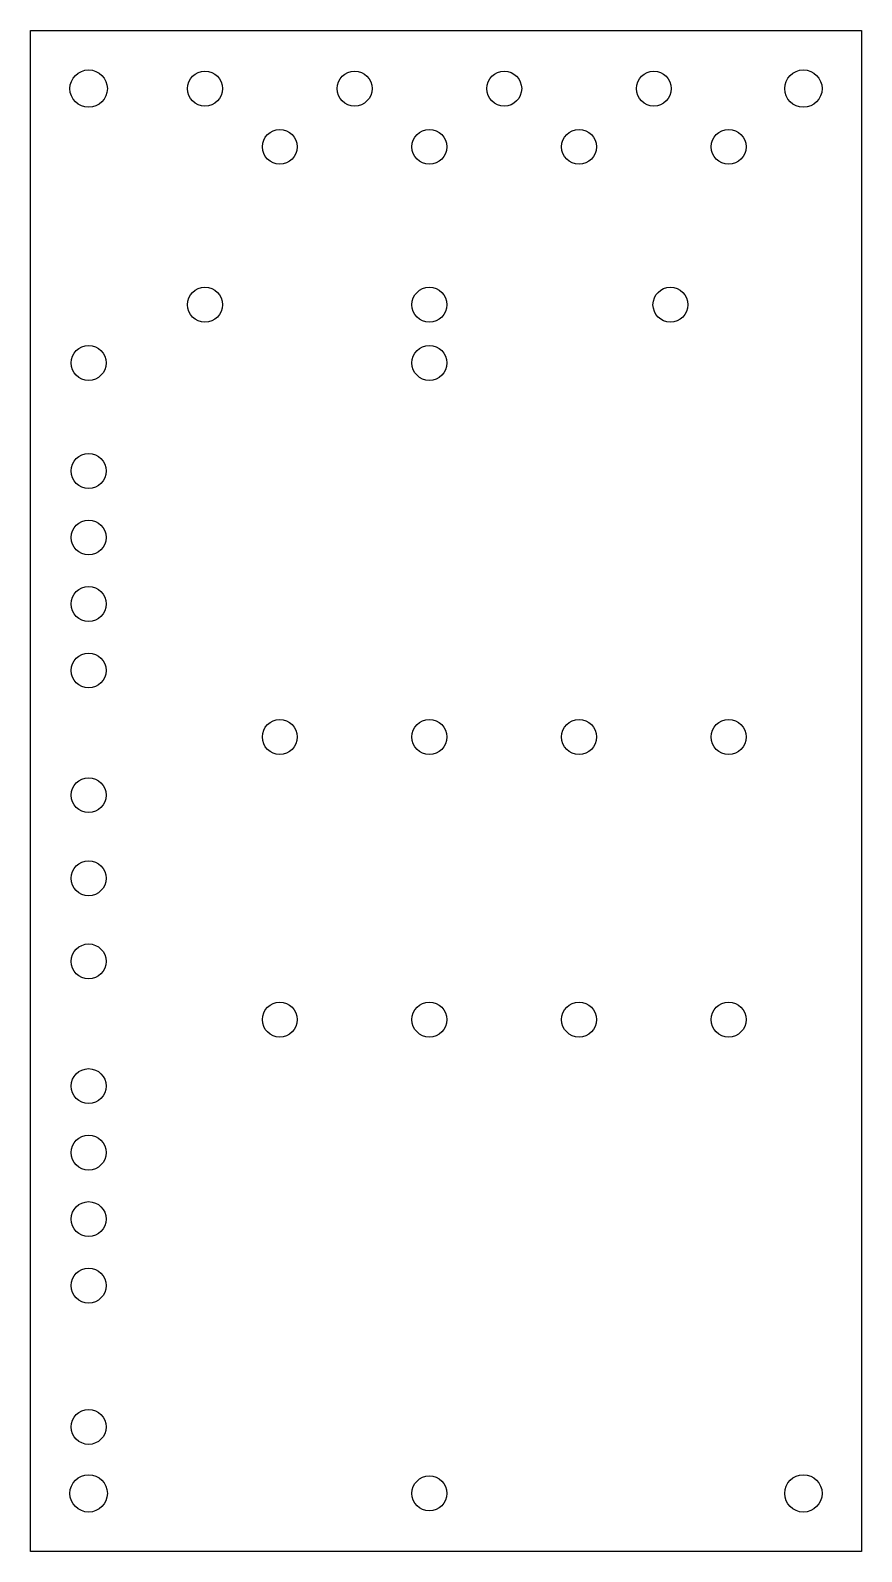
# Model space of a CAD drawing. Header units: millimetres. Extents: x 600 to 700, y 173 to 356.
import ezdxf

# ---------------------------------------------------------------- set-up
doc = ezdxf.new("R2010")
doc.units = ezdxf.units.MM
doc.layers.add('Corte exterior', color=1, linetype='Continuous')
doc.layers.add('Corte interior', color=5, linetype='Continuous')

msp = doc.modelspace()

# ---------------------------------------------------------------- linework, layer by layer
at = {"layer": 'Corte exterior'}
msp.add_lwpolyline([(699.65, 173.18), (599.65, 173.18), (599.65, 356.18), (699.65, 356.18)], close=True, dxfattribs=at)
at = {"layer": 'Corte interior'}
for centre, radius in [((606.65, 349.18), 2.25), ((692.65, 349.18), 2.25), ((620.65, 349.18), 2.1), ((638.65, 349.18), 2.1), ((656.65, 349.18), 2.1), ((674.65, 349.18), 2.1), ((629.65, 342.18), 2.1), ((647.65, 342.18), 2.1), ((665.65, 342.18), 2.1), ((683.65, 342.18), 2.1), ((620.65, 323.18), 2.1), ((647.65, 323.18), 2.1), ((676.65, 323.18), 2.1), ((606.65, 316.18), 2.1), ((647.65, 316.18), 2.1), ((606.65, 303.18), 2.1), ((606.65, 295.18), 2.1), ((606.65, 287.18), 2.1), ((606.65, 279.18), 2.1), ((629.65, 271.18), 2.1), ((647.65, 271.18), 2.1), ((665.65, 271.18), 2.1), ((683.65, 271.18), 2.1), ((606.65, 264.18), 2.1), ((606.65, 254.18), 2.1), ((606.65, 244.18), 2.1), ((629.65, 237.18), 2.1), ((647.65, 237.18), 2.1), ((665.65, 237.18), 2.1), ((683.65, 237.18), 2.1), ((606.65, 229.18), 2.1), ((606.65, 221.18), 2.1), ((606.65, 213.18), 2.1), ((606.65, 205.18), 2.1), ((606.65, 188.18), 2.1), ((606.65, 180.18), 2.25), ((647.65, 180.18), 2.1), ((692.65, 180.18), 2.25)]:
    msp.add_circle(centre, radius, dxfattribs=at)

doc.saveas('drawing.dxf')
